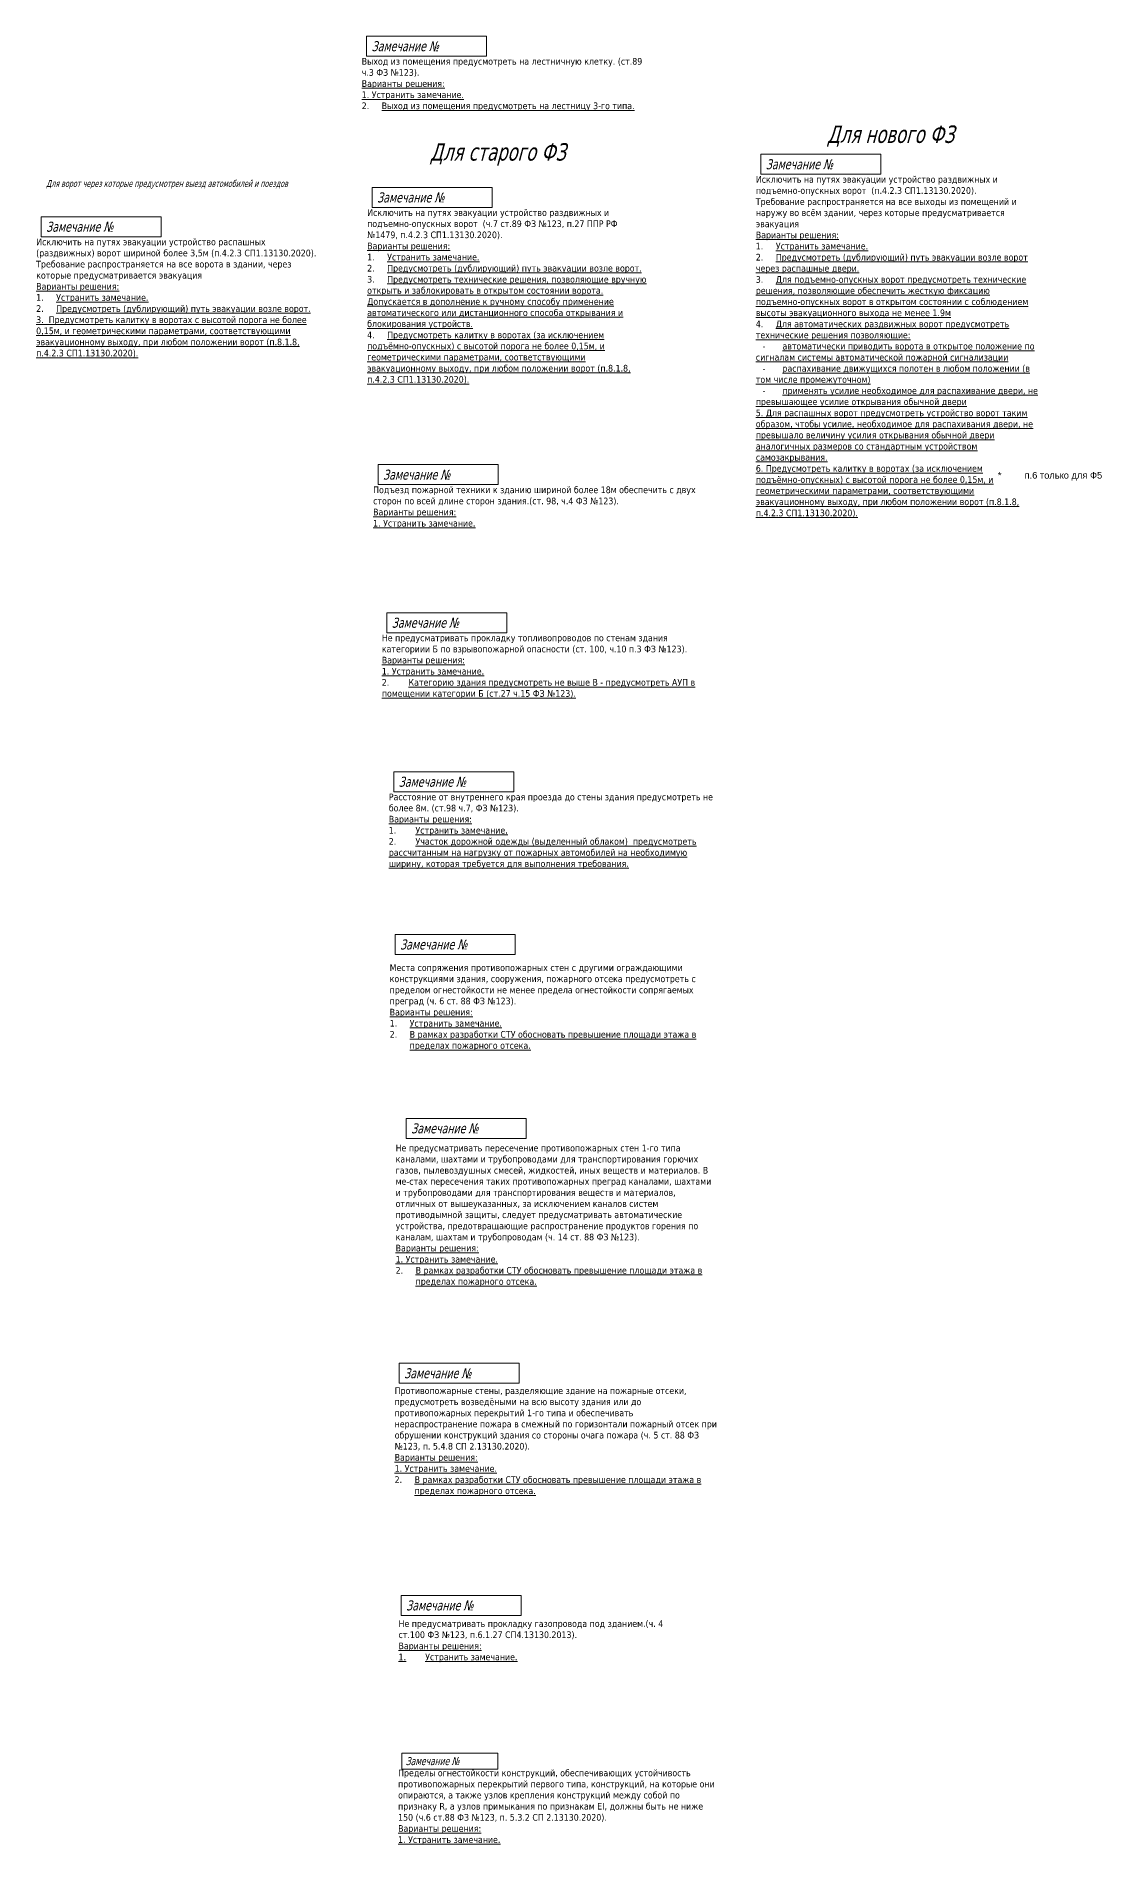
# Model space of a CAD drawing. Header units: millimetres. Extents: x -204396 to 1997851, y -2958255 to 237418.
# Drawn here: x 6634 to 102575, y -382493 to -219757 of the extents above; entities that cross this region are included whole.
import ezdxf

# ---------------------------------------------------------------- set-up
doc = ezdxf.new("R2010")
doc.units = ezdxf.units.MM
doc.layers.add('экспертиза', color=1, linetype='Continuous', lineweight=0)
doc.styles.get("Standard").update_dxf_attribs({"font": 'arial.ttf'})
doc.styles.add('ЭКСПЕРТИЗА', font='tahoma.ttf')

msp = doc.modelspace()

# ---------------------------------------------------------------- linework, layer by layer
at = {"layer": 'экспертиза', "lineweight": 0}
for points in [[(36386, -219757), (47186, -219757), (47186, -221557), (36386, -221557), (36386, -219757)], [(71869, -230380), (82669, -230380), (82669, -232180), (71869, -232180), (71869, -230380)], [(36881, -233367), (47681, -233367), (47681, -235167), (36881, -235167), (36881, -233367)], [(7082, -236002), (17882, -236002), (17882, -237802), (7082, -237802), (7082, -236002)], [(37416, -258310), (48216, -258310), (48216, -260110), (37416, -260110), (37416, -258310)], [(38201, -271632), (49001, -271632), (49001, -273432), (38201, -273432), (38201, -271632)], [(38828, -285942), (49628, -285942), (49628, -287742), (38828, -287742), (38828, -285942)], [(38947, -300583), (49747, -300583), (49747, -302383), (38947, -302383), (38947, -300583)], [(39948, -317127), (50748, -317127), (50748, -318927), (39948, -318927), (39948, -317127)], [(39313, -339161), (50113, -339161), (50113, -340961), (39313, -340961), (39313, -339161)]]:
    msp.add_lwpolyline(points, dxfattribs=at)
at = {"layer": 'экспертиза', "lineweight": 0, "transparency": 33554687}
msp.add_lwpolyline([(39492, -360052), (50292, -360052), (50292, -361852), (39492, -361852), (39492, -360052)], dxfattribs=at)
at = {"layer": 'экспертиза', "color": 4, "ltscale": 100}
msp.add_lwpolyline([(39548, -374239), (48188, -374239), (48188, -375679), (39548, -375679), (39548, -374239)], dxfattribs=at)

# ---------------------------------------------------------------- texts
at = {"layer": 'экспертиза', "lineweight": 0, "style": 'ЭКСПЕРТИЗА', "oblique": 14.99998, "width": 0.8}
for p in [(36836, -221107), (72319, -231730), (37331, -234717), (7532, -237352), (37866, -259660), (38651, -272982), (39278, -287292), (39397, -301933), (40398, -318477), (39763, -340511)]:
    msp.add_text('Замечание №', height=900, dxfattribs=at).set_placement(p)
at = {"layer": 'экспертиза', "color": 2, "lineweight": 0, "style": 'ЭКСПЕРТИЗА', "oblique": 14.99998, "width": 0.8}
for s, height, p in [('Для нового ФЗ', 1563.12, (77832, -229359)), ('Для старого ФЗ', 1563.12, (42089, -230950)), ('Для ворот через которые предусмотрен выезд автомобилей и поездов', 611.27, (7534, -233318))]:
    msp.add_text(s, height=height, dxfattribs=at).set_placement(p)
at = {"layer": 'экспертиза', "lineweight": 0, "ltscale": 100, "transparency": 33554687, "style": 'ЭКСПЕРТИЗА', "oblique": 14.99998, "width": 0.8}
msp.add_text('Замечание №', height=900, dxfattribs=at).set_placement((39942, -361402))
at = {"layer": 'экспертиза', "color": 4, "ltscale": 100, "style": 'ЭКСПЕРТИЗА', "oblique": 14.99998, "width": 0.8}
msp.add_text('Замечание №', height=720, dxfattribs=at).set_placement((39908, -375319))
at = {"layer": 'экспертиза', "lineweight": 0, "ltscale": 100, "char_height": 600, "attachment_point": 1, "style": 'ЭКСПЕРТИЗА'}
for s, insert, width in [('Выход из помещения предусмотреть на лестничную клетку. (ст.89 ч.3 ФЗ №123).\\P{\\L\\C6;Варианты решения:\\P1. Устранить замечание.\\P\\pt1800;\\l2.^I\\LВыход из помещения предусмотреть на лестницу 3-го типа.}', (35941, -221722), 25338.67), ('Исключить на путях эвакуации устройство раздвижных и подъемно-опускных ворот  (п.4.2.3 СП1.13130.2020).\\PТребование распространяется на все выходы из помещений и наружу во всём здании, через которые предусматривается эвакуация\\P{\\L\\C6;Варианты решения:\\P\\pt1800;\\l1.^I\\LУстранить замечание.\\P\\l2.^I\\LПредусмотреть (дублирующий) путь эвакуации возле ворот через распашные двери.\\P\\l3.^I\\LДля подъемно-опускных ворот предусмотреть технические решения, позволяющие обеспечить жесткую фиксацию подъемно-опускных ворот в открытом состоянии с соблюдением высоты эвакуационного выхода не менее 1.9м\\P\\l4.^I\\LДля автоматических раздвижных ворот предусмотреть технические решения позволяющие: \\P\\pi600,t2400;\\l-^I\\Lавтоматически приводить ворота в открытое положение по сигналам системы автоматической пожарной сигнализации\\P\\l-^I\\Lраспахивание движущихся полотен в любом положении (в том числе промежуточном)\\P\\l-^I\\Lприменять усилие необходимое для распахивание двери, не превышающее усилие открывания обычной двери\\P\\pi0,tz;\\C2;5. Для распашных ворот предусмотреть устройство ворот таким образом, чтобы усилие, необходимое для распахивания двери, не превышало величину усилия открывания обычной двери аналогичных размеров со стандартным устройством самозакрывания.\\P6. Предусмотреть калитку в воротах (за исключением подъёмно-опускных) с высотой порога не более 0,15м, и геометрическими параметрами, соответствующими эвакуационному выходу, при любом положении ворот (п.8.1.8, п.4.2.3 СП1.13130.2020).}', (71423, -232344), 25338.67), ('Исключить на путях эвакуации устройство раздвижных и подъемно-опускных ворот  (ч.7 ст.89 ФЗ №123, п.27 ППР РФ №1479, п.4.2.3 СП1.13130.2020).\\P{\\L\\C6;Варианты решения:\\P\\pt1800;\\l1.^I\\LУстранить замечание.\\P\\l2.^I\\LПредусмотреть (дублирующий) путь эвакуации возле ворот.\\P\\l3.^I\\LПредусмотреть технические решения, позволяющие вручную открыть и заблокировать в открытом состоянии ворота. Допускается в дополнение к ручному способу применение автоматического или дистанционного способа открывания и блокирования устройств.\\P\\l4.^I\\LПредусмотреть калитку в воротах \\C2;(за исключением подъёмно-опускных) \\C6;с высотой порога не более 0,15м, и геометрическими параметрами, соответствующими эвакуационному выходу, при любом положении ворот (п.8.1.8, п.4.2.3 СП1.13130.2020).}', (36435, -235331), 25338.67), ('\\pt1800;Исключить на путях эвакуации устройство {\\C2;распашных (раздвижных}) ворот шириной более 3,5м (п.4.2.3 СП1.13130.2020).\\PТребование распространяется на все ворота в здании, через которые предусматривается эвакуация\\P{\\L\\C6;Варианты решения:\\P\\l1.^I\\LУстранить замечание.\\P\\l2.^I\\LПредусмотреть (дублирующий) путь эвакуации возле ворот.\\P3.  Предусмотреть калитку в воротах с высотой порога не более 0,15м, и геометрическими параметрами, соответствующими эвакуационному выходу, при любом положении ворот (п.8.1.8, п.4.2.3 СП1.13130.2020).}', (6637, -237967), 25338.67), ('Подъезд пожарной техники к зданию шириной более 18м обеспечить с двух сторон по всей длине сторон здания.(ст. 98, ч.4 ФЗ №123).\\P{\\L\\C6;Варианты решения:\\P1. Устранить замечание.}', (36970, -260275), 29539.74), ('Не предусматривать прокладку топливопроводов по стенам здания категориии Б по взрывопожарной опасности (ст. 100, ч.10 п.3 ФЗ №123).{\\L\\C6;\\PВарианты решения:\\P1. Устранить замечание.\\P\\l2.^I\\LКатегорию здания предусмотреть не выше В - предусмотреть АУП в помещении категории Б (ст.27 ч.15 ФЗ №123).}', (37755, -273596), 29539.74), ('Расстояние от внутреннего края проезда до стены здания предусмотреть не более 8м. (ст.98 ч.7, ФЗ №123).\\P{\\L\\C6;Варианты решения:\\P\\l1.^I\\LУстранить замечание.\\P\\l2.^I\\LУчасток дорожной одежды (выделенный облаком)  предусмотреть рассчитанным на нагрузку от пожарных автомобилей на необходимую ширину, которая требуется для выполнения требования.}', (38382, -287906), 29539.74)]:
    msp.add_mtext(s, dxfattribs=dict(at, insert=insert, width=width))
at = {"layer": 'экспертиза', "color": 2, "insert": (93215, -258967), "char_height": 600, "width": 9771.88, "attachment_point": 1}
msp.add_mtext('*^Iп.6 только для Ф5', dxfattribs=at)
at = {"layer": 'экспертиза', "lineweight": 0, "char_height": 600, "width": 28948.38, "attachment_point": 1, "style": 'ЭКСПЕРТИЗА'}
for s, insert in [('Места сопряжения противопожарных стен с другими ограждающими конструкциями здания, сооружения, пожарного отсека предусмотреть с пределом огнестойкости не менее предела огнестойкости сопрягаемых преград (ч. 6 ст. 88 ФЗ №123).\\P{\\L\\C6;Варианты решения:\\P\\pi-1800,l1800,t1800;\\l1.^I\\LУстранить замечание.\\P\\l\\C2;2.^I\\LВ рамках разработки СТУ обосновать превышение площади этажа в пределах пожарного отсека.}', (38461, -303270)), ('Не предусматривать пересечение противопожарных стен 1-го типа каналами, шахтами и трубопроводами для транспортирования горючих газов, пылевоздушных смесей, жидкостей, иных веществ и материалов. В ме-стах пересечения таких противопожарных преград каналами, шахтами и трубопроводами для транспортирования веществ и материалов, отличных от вышеуказанных, за исключением каналов систем противодымной защиты, следует предусматривать автоматические устройства, предотвращающие распространение продуктов горения по каналам, шахтам и трубопроводам (ч. 14 ст. 88 ФЗ №123).\\P{\\L\\C6;Варианты решения:\\P1. Устранить замечание.\\P\\pi-1800,l1800,t1800;\\l\\C2;2.^I\\LВ рамках разработки СТУ обосновать превышение площади этажа в пределах пожарного отсека.}', (38998, -319499)), ('Противопожарные стены, разделяющие здание на пожарные отсеки, предусмотреть возведёными на всю высоту здания или до противопожарных перекрытий 1-го типа и обеспечивать нераспространение пожара в смежный по горизонтали пожарный отсек при обрушении конструкций здания со стороны очага пожара (ч. 5 ст. 88 ФЗ №123, п. 5.4.8 СП 2.13130.2020).\\P{\\L\\C6;Варианты решения:\\P1. Устранить замечание.\\P\\pi-1800,l1800,t1800;\\l\\C2;2.^I\\LВ рамках разработки СТУ обосновать превышение площади этажа в пределах пожарного отсека.}', (38908, -341330))]:
    msp.add_mtext(s, dxfattribs=dict(at, insert=insert))
at = {"layer": 'экспертиза', "lineweight": 0, "ltscale": 100, "transparency": 33554687, "insert": (39257, -362288), "char_height": 600, "width": 25321.86, "attachment_point": 1, "style": 'ЭКСПЕРТИЗА'}
msp.add_mtext('\\A1;Не предусматривать прокладку газопровода под зданием.({\\A0;ч. 4 ст.100 ФЗ №123,} п.6.1.27 СП4.13130.2013).{\\L\\C6;\\PВарианты решения:\\P1.^IУстранить замечание. }', dxfattribs=at)
at = {"layer": 'экспертиза', "color": 4, "lineweight": 0, "insert": (39219, -375720), "char_height": 600, "width": 28948.38, "attachment_point": 1, "style": 'ЭКСПЕРТИЗА'}
msp.add_mtext('Пределы огнестойкости конструкций, обеспечивающих устойчивость противопожарных перекрытий первого типа, конструкций, на которые они опираются, а также узлов крепления конструкций между собой по признаку R, а узлов примыкания по признакам EI, должны быть не ниже 150 (ч.6 ст.88 ФЗ №123, п. 5.3.2 СП 2.13130.2020). \\P{\\L\\C6;Варианты решения:\\P1. Устранить замечание.}', dxfattribs=at)

doc.saveas('drawing.dxf')
